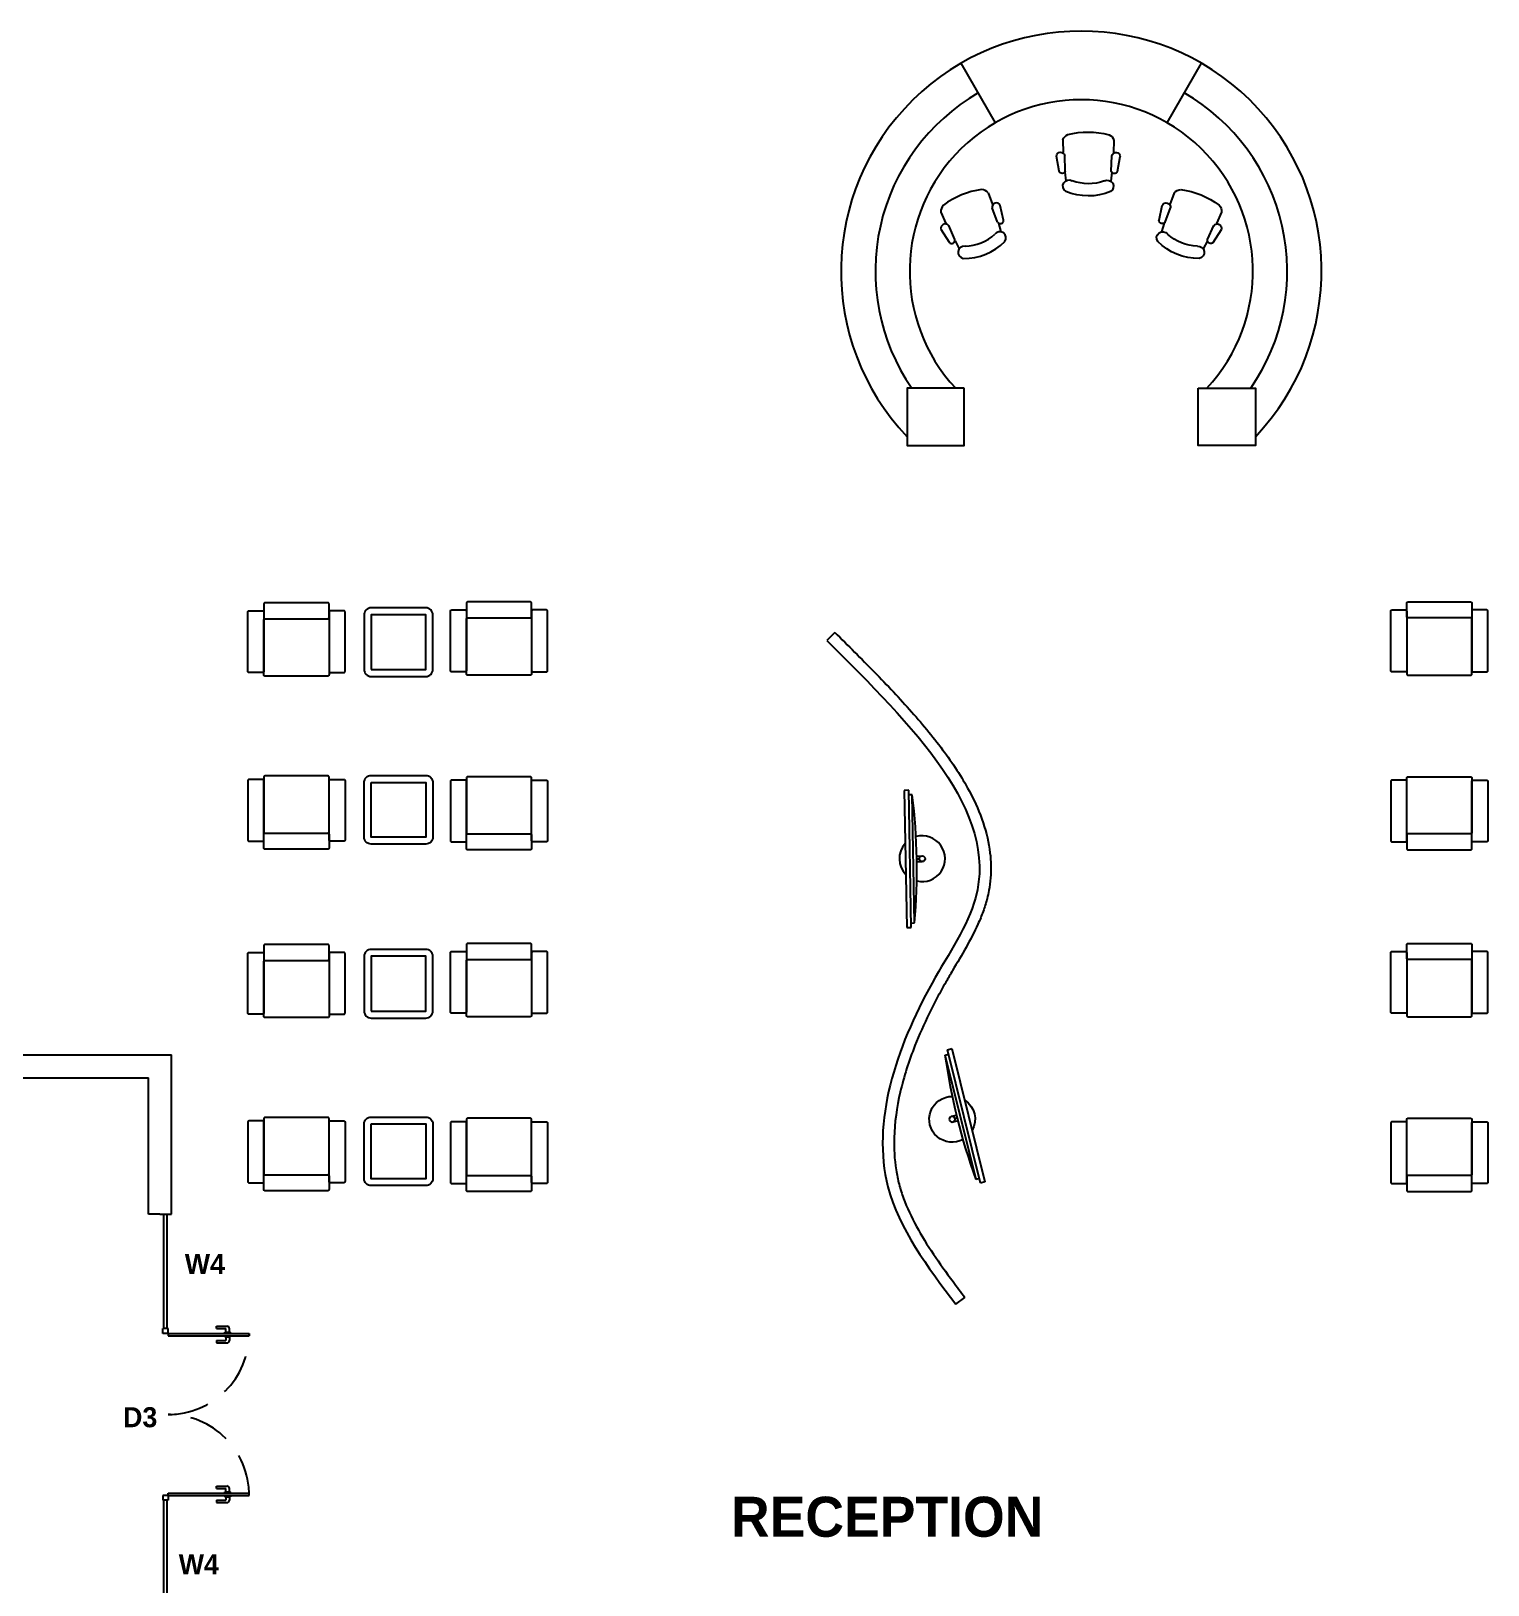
# Model space of a CAD drawing. Header units: inches. Extents: x 482566 to 494966, y -26460 to -22226.
# Drawn here: x 485669 to 486242, y -23984 to -23372 of the extents above; entities that cross this region are included whole.
import ezdxf

# ---------------------------------------------------------------- set-up
doc = ezdxf.new("R2010")
doc.units = ezdxf.units.IN
doc.header["$LTSCALE"] = 15
doc.header["$MEASUREMENT"] = 0
doc.linetypes.add('DASHED', pattern=[0.75, 0.5, -0.25])
for name, color, linetype in [('A-TEXT-BLK', 7, 'Continuous'), ('GLAZING', 4, 'Continuous'), ('I-FURN', 4, 'Continuous'), ('I-WALL-IN', 3, 'Continuous')]:
    doc.layers.add(name, color=color, linetype=linetype)
doc.layers.add('I-ANNO-TEXT', color=7, linetype='Continuous', lineweight=18)
doc.styles.add('MICRO', font='')
doc.styles.get('MICRO').set_extended_font_data('MicrogrammaSSi', bold=True)

# ---------------------------------------------------------------- blocks, each defined once
blk = doc.blocks.new('EIHFEOUH')
at = {"linetype": 'ByBlock'}
for points in [[(275, 0), (-275, 0, 0.414214), (-285, -10), (-285, -130, 0.414214), (-275, -140), (275, -140, 0.414214), (285, -130), (285, -10, 0.414214)], [(-415, -70), (-295, -70, -0.414214), (-285, -80), (-285, -600, -0.414214), (-295, -610), (-415, -610, -0.414214), (-425, -600), (-425, -80, -0.414214)], [(415, -70), (295, -70, 0.414214), (285, -80), (285, -600, 0.414214), (295, -610), (415, -610, 0.414214), (425, -600), (425, -80, 0.414214)], [(-275, -140), (275, -140, -0.414214), (285, -150), (285, -630, -0.414214), (275, -640), (-275, -640, -0.414214), (-285, -630), (-285, -150, -0.414214)]]:
    blk.add_lwpolyline(points, format="xyb", close=True, dxfattribs=at)
blk = doc.blocks.new('glass door- 1500')
for p, q in [((410375, -9162), (410375, -8433)), ((410396, -9162), (410396, -8433)), ((411811, -9162), (411811, -8433)), ((411832, -9162), (411832, -8433)), ((410311, -8728), (410311, -8632)), ((410364, -8611), (410332, -8611)), ((410332, -8728), (410332, -8643)), ((410364, -8643), (410332, -8643)), ((410375, -8600), (410364, -8600)), ((410364, -8653), (410364, -8600)), ((410375, -8653), (410364, -8653)), ((410396, -8600), (410407, -8600)), ((410396, -8653), (410407, -8653)), ((410407, -8653), (410407, -8600)), ((410407, -8611), (410439, -8611)), ((410407, -8643), (410439, -8643)), ((410439, -8728), (410439, -8643)), ((410461, -8728), (410461, -8632)), ((411747, -8728), (411747, -8632)), ((411800, -8611), (411768, -8611)), ((411800, -8643), (411768, -8643)), ((411768, -8728), (411768, -8643)), ((411811, -8600), (411800, -8600)), ((411800, -8653), (411800, -8600)), ((411811, -8653), (411800, -8653)), ((411832, -8600), (411843, -8600)), ((411832, -8653), (411843, -8653)), ((411843, -8653), (411843, -8600)), ((411843, -8611), (411875, -8611)), ((411843, -8643), (411875, -8643)), ((411875, -8728), (411875, -8643)), ((411896, -8728), (411896, -8632)), ((410332, -8728), (410311, -8728)), ((410439, -8728), (410461, -8728)), ((411768, -8728), (411747, -8728)), ((411875, -8728), (411896, -8728)), ((410332, -9162), (410332, -9209)), ((410375, -9162), (410332, -9162)), ((410375, -9209), (410332, -9209)), ((410375, -9162), (410375, -9209)), ((410375, -9162), (410375, -9209)), ((410375, -9162), (410396, -9162)), ((411832, -9162), (411811, -9162)), ((411832, -9162), (411832, -9209)), ((411832, -9162), (411832, -9209)), ((411832, -9162), (411875, -9162)), ((411832, -9209), (411875, -9209)), ((411875, -9162), (411875, -9209))]:
    blk.add_line(p, q)
for points in [[(410375, -8433), (410396, -8433)], [(411832, -8433), (411811, -8433)]]:
    blk.add_lwpolyline(points)
at = {"linetype": 'DASHED', "ltscale": 50}
for centre, start, end in [((410375, -9162), 0, 90), ((411832, -9162), 90, 180)]:
    blk.add_arc(centre, 729, start, end, dxfattribs=at)
for centre, start, end in [((410332, -8632), 90, 180), ((410439, -8632), 0, 90), ((411768, -8632), 90, 180), ((411875, -8632), 0, 90)]:
    blk.add_arc(centre, 21.4, start, end)
blk = doc.blocks.new('asdas')
for points in [[(124, 1937.4), (95.1, 1820.9)], [(99, 1819.9), (127.9, 1936.4)], [(102.8, 1823.1), (129.8, 1931.8)], [(127.9, 1936.4), (124, 1937.4)], [(129.8, 1931.8), (126.9, 1932.5)], [(118.9, 1876.8), (121.4, 1876.2)], [(119.5, 1879.2), (124.4, 1878)], [(118.3, 1874.4), (123.2, 1873.2)], [(95.1, 1820.9), (99, 1819.9)], [(99.9, 1823.8), (102.8, 1823.1)]]:
    blk.add_lwpolyline(points)
for points in [[(102.8, 1823.1, 0.053571), (129.8, 1931.8)], [(112.8, 1892.3, 0.392563), (106.3, 1865.9)], [(114.2, 1858, 1.292134), (123.6, 1895.6)]]:
    blk.add_lwpolyline(points, format="xyb")
blk.add_circle((123.8, 1875.6), 2.5)
blk = doc.blocks.new('ARCH2')
for p, q in [((-0.616, 0.457), (-0.382, 0.5)), ((-0.627, 0.366), (-0.767, 0.352)), ((-0.608, 0.359), (-0.369, 0.366)), ((-0.128, 0.399), (-0.323, 0.394)), ((-0.627, -0.366), (-0.767, -0.352)), ((-0.616, -0.457), (-0.382, -0.5)), ((-0.608, -0.359), (-0.369, -0.366)), ((-0.128, -0.399), (-0.323, -0.394))]:
    blk.add_line(p, q)
for centre, radius, start, end in [((-0.386, 0.432), 0.0681, 284.0068, 86.4868), ((-0.094, 0), 0.906, 157.2611, 202.7389), ((-0.847, 0.3), 0.0961, 330.3175, 148.735), ((-0.08, 0), 0.729, 159.7134, 200.2866), ((-0.597, 0.41), 0.0516, 112.2235, 257.7173), ((-0.161, 0.273), 0.13, 22.4327, 75.4917), ((-1.312, 0), 1.312, 345.758, 14.242), ((-0.847, -0.3), 0.0961, 211.265, 29.6825), ((-0.597, -0.41), 0.0516, 102.2827, 247.7765), ((-0.386, -0.432), 0.0681, 273.5132, 75.9932), ((-0.161, -0.273), 0.13, 284.5083, 337.5673)]:
    blk.add_arc(centre, radius, start, end)

msp = doc.modelspace()

# ---------------------------------------------------------------- linework, layer by layer
for p, q in [((486048.5, -23408.49, 6.93), (486035, -23385.1, 6.93)), ((486116, -23408.49, 6.93), (486129.5, -23385.1, 6.93)), ((485985.31, -23608.97, 6.93), (485982.13, -23612.16, 6.93)), ((486032.89, -23873.28, 6.93), (486036.48, -23870.57, 6.93))]:
    msp.add_line(p, q)
at = {"elevation": 6.93}
for points in [[(486036.22, -23512.97), (486013.72, -23512.97), (486013.72, -23535.47), (486036.22, -23535.47)], [(486128.28, -23512.97), (486150.78, -23512.97), (486150.78, -23535.47), (486128.28, -23535.47)]]:
    msp.add_lwpolyline(points, close=True, dxfattribs=at)
for radius, start, end in [(94.5, 316.48042, 223.51958), (81, 120, 214.62605), (81, 325.37395, 60), (67.5, 317.01072, 222.98928)]:
    msp.add_arc((486082.25, -23466.94, 6.93), radius, start, end)
msp.add_spline([(485982.13, -23612.16, 6.93), (486040.63, -23713.48, 6.93), (486023.61, -23746.92, 6.93), (486006.23, -23827.1, 6.93), (486032.89, -23873.28, 6.93)], degree=3)
msp.add_open_spline([(485985.31, -23608.97, 6.93), (485990.52, -23614.15, 6.93), (485995.75, -23619.34, 6.93), (486005.94, -23629.77, 6.93), (486010.89, -23635, 6.93), (486020.2, -23645.52, 6.93), (486024.56, -23650.8, 6.93), (486032.37, -23661.46, 6.93), (486035.83, -23666.84, 6.93), (486040.65, -23676.1, 6.93), (486042.33, -23679.96, 6.93), (486044.95, -23687.77, 6.93), (486045.88, -23691.71, 6.93), (486046.75, -23698.98, 6.93), (486046.84, -23702.28, 6.93), (486046.45, -23707.23, 6.93), (486046.23, -23708.87, 6.93), (486045.74, -23711.58, 6.93), (486045.5, -23712.64, 6.93), (486045.01, -23714.55, 6.93), (486044.77, -23715.4, 6.93), (486044.25, -23717.09, 6.93), (486043.96, -23717.93, 6.93), (486043.05, -23720.43, 6.93), (486042.36, -23722.09, 6.93), (486040.22, -23726.82, 6.93), (486038.62, -23729.87, 6.93), (486035.22, -23735.94, 6.93), (486033.43, -23738.97, 6.93), (486030.75, -23743.52, 6.93), (486029.86, -23745.04, 6.93), (486028.41, -23747.57, 6.93), (486027.84, -23748.58, 6.93), (486026.71, -23750.61, 6.93), (486026.15, -23751.63, 6.93), (486024.51, -23754.7, 6.93), (486023.45, -23756.78, 6.93), (486020.38, -23763.03, 6.93), (486018.5, -23767.27, 6.93), (486014.43, -23777.6, 6.93), (486012.47, -23783.73, 6.93), (486009.66, -23795.88, 6.93), (486008.81, -23801.89, 6.93), (486008.52, -23812.07, 6.93), (486008.76, -23816.3, 6.93), (486009.73, -23822.32, 6.93), (486010.12, -23824.21, 6.93), (486011.1, -23827.94, 6.93), (486011.69, -23829.79, 6.93), (486013.72, -23835.34, 6.93), (486015.43, -23839, 6.93), (486019.4, -23846.29, 6.93), (486021.66, -23849.91, 6.93), (486026.53, -23857.14, 6.93), (486029.14, -23860.74, 6.93), (486033.36, -23866.42, 6.93), (486034.92, -23868.49, 6.93), (486036.48, -23870.57, 6.93)], degree=3, knots=[0, 0, 0, 0, 57.064339, 57.064339, 114.128678, 114.128678, 171.193018, 171.193018, 228.257357, 228.257357, 268.319604, 268.319604, 308.381852, 308.381852, 341.286461, 341.286461, 357.598545, 357.598545, 368.155775, 368.155775, 376.613663, 376.613663, 385.071552, 385.071552, 401.987328, 401.987328, 433.867763, 433.867763, 465.748198, 465.748198, 481.645141, 481.645141, 492.193353, 492.193353, 502.741564, 502.741564, 523.837988, 523.837988, 566.030834, 566.030834, 626.217574, 626.217574, 686.404314, 686.404314, 730.748683, 730.748683, 751.400954, 751.400954, 772.053225, 772.053225, 813.563208, 813.563208, 855.073191, 855.073191, 896.583174, 896.583174, 920.254065, 920.254065, 920.254065, 920.254065])
at = {"layer": 'GLAZING', "elevation": 6.93}
for points in [[(485721.4, -23882.88), (485721.4, -23837.88)], [(485722.75, -23882.88), (485722.75, -23837.88)], [(485722.75, -23882.88), (485721.4, -23882.88)], [(485721.4, -23995.38), (485721.4, -23950.38)], [(485722.75, -23950.38), (485721.4, -23950.38)], [(485722.75, -23995.38), (485722.75, -23950.38)]]:
    msp.add_lwpolyline(points, dxfattribs=at)
at = {"layer": 'I-FURN', "elevation": 6.93}
for points in [[(485802.9, -23626.33), (485824.5, -23626.33, 0.414214), (485827.2, -23623.63), (485827.2, -23602.03, 0.414214), (485824.5, -23599.33), (485802.9, -23599.33, 0.414214), (485800.2, -23602.03), (485800.2, -23623.63, 0.414214)], [(485802.9, -23665.27), (485824.5, -23665.27, -0.414214), (485827.2, -23667.97), (485827.2, -23689.57, -0.414214), (485824.5, -23692.27), (485802.9, -23692.27, -0.414214), (485800.2, -23689.57), (485800.2, -23667.97, -0.414214)], [(485802.9, -23760.69), (485824.5, -23760.69, 0.414214), (485827.2, -23757.99), (485827.2, -23736.39, 0.414214), (485824.5, -23733.69), (485802.9, -23733.69, 0.414214), (485800.2, -23736.39), (485800.2, -23757.99, 0.414214)], [(485802.9, -23799.62), (485824.5, -23799.62, -0.414214), (485827.2, -23802.32), (485827.2, -23823.92, -0.414214), (485824.5, -23826.62), (485802.9, -23826.62, -0.414214), (485800.2, -23823.92), (485800.2, -23802.32, -0.414214)]]:
    msp.add_lwpolyline(points, format="xyb", close=True, dxfattribs=at)
for points in [[(485802.9, -23623.63), (485824.5, -23623.63), (485824.5, -23602.03), (485802.9, -23602.03)], [(485802.9, -23667.97), (485824.5, -23667.97), (485824.5, -23689.57), (485802.9, -23689.57)], [(485802.9, -23757.99), (485824.5, -23757.99), (485824.5, -23736.39), (485802.9, -23736.39)], [(485802.9, -23802.32), (485824.5, -23802.32), (485824.5, -23823.92), (485802.9, -23823.92)]]:
    msp.add_lwpolyline(points, close=True, dxfattribs=at)
at = {"layer": 'I-WALL-IN'}
msp.add_line((485719.88, -23837.88, 6.93), (485715.38, -23837.88, 6.93), dxfattribs=at)
at = {"layer": 'I-WALL-IN', "elevation": 6.93}
for points in [[(485631.9, -23775.22), (485724.38, -23775.22)], [(485724.38, -23837.88), (485724.38, -23775.22)], [(485631.9, -23784.22), (485715.38, -23784.22)], [(485715.38, -23837.88), (485715.38, -23784.22)], [(485719.88, -23837.88), (485724.38, -23837.88)]]:
    msp.add_lwpolyline(points, dxfattribs=at)

# ---------------------------------------------------------------- block references
at = {"linetype": 'Continuous', "xscale": 0.45, "yscale": 0.45, "zscale": 0.45, "rotation": 15.00000000019579}
msp.add_blockref('asdas', (486184.34, -24527.69, 3.81), dxfattribs=at)
at = {"linetype": 'Continuous', "xscale": -0.45, "yscale": 0.45, "zscale": 0.45}
msp.add_blockref('asdas', (486087.18, -24644.54, 3.81), dxfattribs=at)
at = {"layer": 'A-TEXT-BLK', "color": 0}
for p, xscale, yscale, zscale, rotation in [((486085.08, -23412.15, -303.32), -25.15638496944722, 25.15638496823371, 25.15638496828755, 269.7300321836016), ((486035.14, -23436.9, -303.32), 25.15638496945101, 25.15638496945101, 25.15638496945101, 112.2748651754293), ((486129.36, -23436.9, -303.32), -25.15638496945101, 25.15638496823522, 25.15638496828755, 247.7251348245707)]:
    msp.add_blockref('ARCH2', p, dxfattribs=dict(at, xscale=xscale, yscale=yscale, zscale=zscale, rotation=rotation))
at = {"layer": 'GLAZING', "xscale": 0.04374999998544808, "yscale": 0.04374999998544808, "zscale": 0.04374999998544808, "rotation": 270}
msp.add_blockref('glass door- 1500', (486123.92, -5930.85, 6.93), dxfattribs=at)
at = {"layer": 'I-FURN', "yscale": 0.04499999998952262}
for p, xscale, zscale in [((485773.56, -23597.34, 6.93), 0.04499999998952262, 0.04499999998952262), ((485853.23, -23597.02, 6.93), 0.04499999998952262, 0.04499999998952262), ((486223.08, -23597.02, 6.93), -0.04499999998952262, 0.04499999999999744), ((485773.56, -23731.7, 6.93), 0.04499999998952262, 0.04499999998952262), ((485853.23, -23731.38, 6.93), 0.04499999998952262, 0.04499999998952262), ((486223.08, -23731.38, 6.93), -0.04499999998952262, 0.04499999999999744)]:
    msp.add_blockref('EIHFEOUH', p, dxfattribs=dict(at, xscale=xscale, zscale=zscale))
at = {"layer": 'I-FURN', "yscale": 0.04499999998952262, "rotation": 180}
for p, xscale, zscale in [((485773.56, -23694.25, 6.93), -0.04499999998952262, 0.04499999999999744), ((485853.23, -23694.57, 6.93), -0.04499999998952262, 0.04499999999999744), ((486223.08, -23694.57, 6.93), 0.04499999998952262, 0.04499999998952262), ((485773.56, -23828.61, 6.93), -0.04499999998952262, 0.04499999999999744), ((485853.23, -23828.93, 6.93), -0.04499999998952262, 0.04499999999999744), ((486223.08, -23828.93, 6.93), 0.04499999998952262, 0.04499999998952262)]:
    msp.add_blockref('EIHFEOUH', p, dxfattribs=dict(at, xscale=xscale, zscale=zscale))

# ---------------------------------------------------------------- texts
at = {"layer": 'I-ANNO-TEXT', "attachment_point": 1, "style": 'MICRO'}
for s, insert, char_height in [('{\\fBahnschrift Light|b1|i0|c0|p34;W4}', (485729.66, -23853.49, 6.93), 7.875), ('{\\fBahnschrift Light|b1|i0|c0|p34;D3}', (485705.37, -23913.77, 6.93), 7.875), ('{\\fBahnschrift Light|b1|i0|c0|p34;RECEPTION}', (485944.47, -23949, 6.93), 15.75), ('{\\fBahnschrift Light|b1|i0|c0|p34;W4}', (485727.27, -23971.64, 6.93), 7.875)]:
    msp.add_mtext_dynamic_manual_height_columns(s, width=7.4099, gutter_width=1.5, heights=[0], dxfattribs=dict(at, insert=insert, char_height=char_height))

doc.saveas('drawing.dxf')
